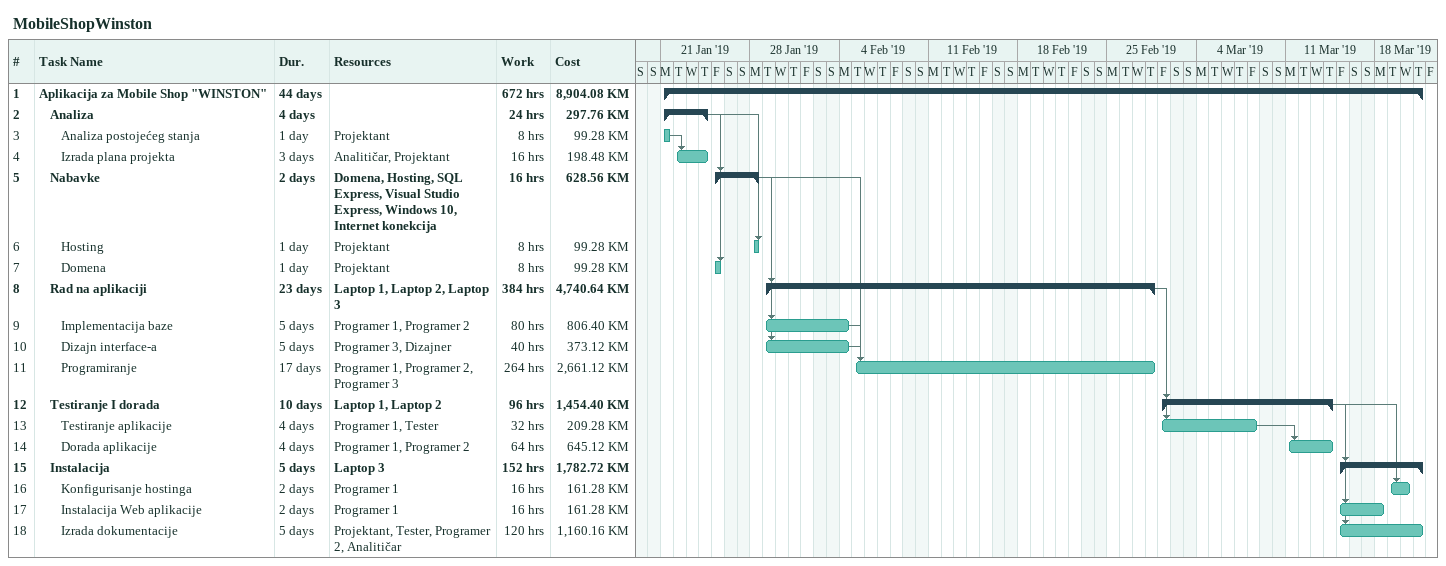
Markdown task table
MobileShopWinston

| ID | Level | Task | Duration | Start | Finish | Predecessors | Resources | Work (h) | Cost (KM) |
|---|---|---|---|---|---|---|---|---|---|
| 1 | 1 | **Aplikacija za Mobile Shop "WINSTON"** | 44d | 2019-01-21 | 2019-03-21 |  |  | 672 | 8904.08 |
| 2 | 2 | **Analiza** | 4d | 2019-01-21 | 2019-01-24 |  |  | 24 | 297.76 |
| 3 | 3 | Analiza postojećeg stanja | 1d | 2019-01-21 | 2019-01-21 |  | Projektant | 8 | 99.28 |
| 4 | 3 | Izrada plana projekta | 3d | 2019-01-22 | 2019-01-24 | 3 | Analitičar, Projektant | 16 | 198.48 |
| 5 | 2 | **Nabavke** | 2d | 2019-01-25 | 2019-01-28 | 2 | Domena, Hosting, SQL Express, Visual Studio Express, Windows 10, Internet konekcija | 16 | 628.56 |
| 6 | 3 | Hosting | 1d | 2019-01-28 | 2019-01-28 | 2 | Projektant | 8 | 99.28 |
| 7 | 3 | Domena | 1d | 2019-01-25 | 2019-01-25 | 2 | Projektant | 8 | 99.28 |
| 8 | 2 | **Rad na aplikaciji** | 23d | 2019-01-29 | 2019-02-28 | 5 | Laptop 1, Laptop 2, Laptop 3 | 384 | 4740.64 |
| 9 | 3 | Implementacija baze | 5d | 2019-01-29 | 2019-02-04 | 5 | Programer 1, Programer 2 | 80 | 806.40 |
| 10 | 3 | Dizajn interface-a | 5d | 2019-01-29 | 2019-02-04 | 5 | Programer 3, Dizajner | 40 | 373.12 |
| 11 | 3 | Programiranje | 17d | 2019-02-05 | 2019-02-28 | 5, 9, 10 | Programer 1, Programer 2, Programer 3 | 264 | 2661.12 |
| 12 | 2 | **Testiranje I dorada** | 10d | 2019-03-01 | 2019-03-14 | 8 | Laptop 1, Laptop 2 | 96 | 1454.40 |
| 13 | 3 | Testiranje aplikacije | 4d | 2019-03-01 | 2019-03-08 | 8 | Programer 1, Tester | 32 | 209.28 |
| 14 | 3 | Dorada aplikacije | 4d | 2019-03-11 | 2019-03-14 | 13 | Programer 1, Programer 2 | 64 | 645.12 |
| 15 | 2 | **Instalacija** | 5d | 2019-03-15 | 2019-03-21 | 12 | Laptop 3 | 152 | 1782.72 |
| 16 | 3 | Konfigurisanje hostinga | 2d | 2019-03-19 | 2019-03-20 | 12 | Programer 1 | 16 | 161.28 |
| 17 | 3 | Instalacija Web aplikacije | 2d | 2019-03-15 | 2019-03-18 | 12 | Programer 1 | 16 | 161.28 |
| 18 | 3 | Izrada dokumentacije | 5d | 2019-03-15 | 2019-03-21 | 12 | Projektant, Tester, Programer 2, Analitičar | 120 | 1160.16 |
